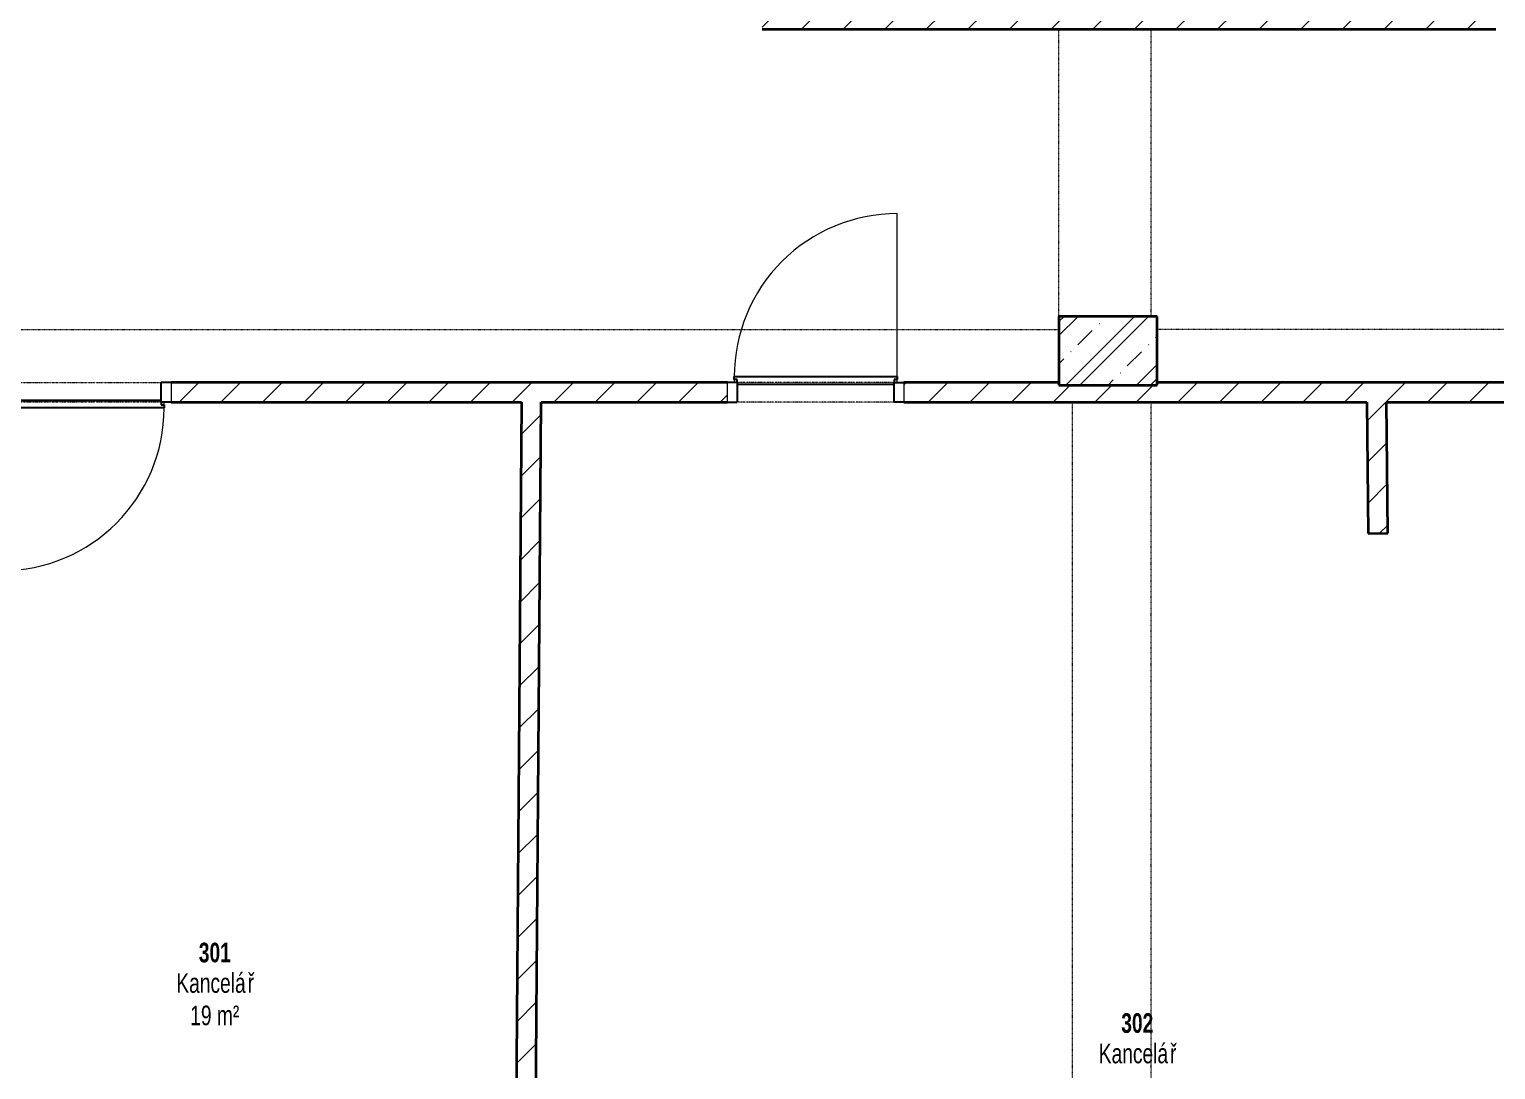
# Model space of a CAD drawing. Header units: millimetres. Extents: x -2854 to 232784, y -45352 to 20466.
# Drawn here: x 23530 to 31005, y -26202 to -20900 of the extents above; entities that cross this region are included whole.
import ezdxf

# ---------------------------------------------------------------- set-up
doc = ezdxf.new("R2010")
doc.units = ezdxf.units.MM
doc.linetypes.add('Dash dot dot', pattern=[5, 2, -1, 0, -1, 0, -1])
doc.linetypes.add('Čerchovaná se dvěma tečkami', pattern=[2.59, 1, -0.53, 0, -0.53, 0, -0.53])
for name, color, linetype, lineweight in [('A-AREA-IDEN', 2, 'Continuous', 9), ('A-DETL', 90, 'Continuous', 13), ('A-DOOR', 31, 'Continuous', 13), ('A-DOOR-FRAM', 31, 'Continuous', 25), ('A-WALL', 113, 'Continuous', 13), ('S-COLS', 52, 'Continuous', 13)]:
    doc.layers.add(name, color=color, linetype=linetype, lineweight=lineweight)
doc.layers.add('A-WALL-PATT', color=111, linetype='Continuous')
doc.styles.add('Arial_1', font='arial.ttf', dxfattribs={"width": 0.7, "height": 100})
doc.styles.add('Arial_B', font='arialbd.ttf', dxfattribs={"width": 0.7, "height": 100})
pattern_1 = [(45, (0, 0), (-106.066, 106.066), [])]

# ---------------------------------------------------------------- blocks, each defined once
blk = doc.blocks.new('DVERE_1k_oblozka - DD03_01_800x1970_koupelna-1549514-2NP_NÁVRH A')
at = {"layer": 'A-DOOR'}
for p, q in [((-450, 52.9), (-400, 52.9)), ((-450, -47.1), (-450, 52.9)), ((-400, 52.9), (-400, -47.1)), ((400, 52.9), (450, 52.9)), ((400, -47.1), (400, 52.9)), ((450, 52.9), (450, -47.1)), ((-400, -47.1), (-450, -47.1)), ((-415, -47.1), (-415, -907.1)), ((450, -47.1), (400, -47.1)), ((415, -77.1), (415, -47.1)), ((305, -77.1), (-305, -77.1))]:
    blk.add_line(p, q, dxfattribs=at)
at = {"layer": 'A-DOOR', "linetype": 'Čerchovaná se dvěma tečkami'}
for p, q in [((-400, 52.9), (400, 52.9)), ((-400, -47.1), (400, -47.1))]:
    blk.add_line(p, q, dxfattribs=at)
at = {"layer": 'A-DOOR', "lineweight": 25}
for p, q in [((-415, -62.1), (-400, -62.1)), ((-415, -77.1), (-415, -62.1)), ((-400, -37.1), (400, -37.1)), ((-400, -62.1), (-400, -47.1)), ((400, -47.1), (400, -62.1)), ((400, -62.1), (415, -62.1)), ((415, -62.1), (415, -77.1)), ((415, -77.1), (-415, -77.1))]:
    blk.add_line(p, q, dxfattribs=at)
at = {"layer": 'A-DOOR'}
blk.add_arc((-415, -77.1), 830, 270, 0, dxfattribs=at)
at = {"layer": 'A-DOOR-FRAM'}
for p, q in [((-450, 52.9), (-400, 52.9)), ((-400, 52.9), (-400, -47.1)), ((400, -47.1), (400, 52.9)), ((450, 52.9), (400, 52.9)), ((-400, -47.1), (-450, -47.1)), ((400, -47.1), (450, -47.1))]:
    blk.add_line(p, q, dxfattribs=at)
blk = doc.blocks.new('Betonový pravoúhlý sloup - 350 x 500mm-2256481-2NP_NÁVRH A')
at = {"layer": 'S-COLS'}
h = blk.add_hatch(dxfattribs=at)
h.set_pattern_fill('FP_73', color=256, style=0, pattern_type=2)
h.set_pattern_definition([(315, (22537.5, 29028.95), (179.6051, 179.6051), []), (315, (22537.5, 28957.1), (179.6051, 179.6051), []), (315, (22537.5, 28813.43), (251.4472, 107.763), [101.6, -50.8, 1.676, -49.124])])
h.paths.add_polyline_path([(-175, -250), (175, -250), (175, 250), (-175, 250)])
at = {"layer": 'S-COLS', "lineweight": 35}
for p, q in [((175, 250), (-175, 250)), ((-175, 250), (-175, -250)), ((175, -250), (175, 250)), ((-175, -250), (175, -250))]:
    blk.add_line(p, q, dxfattribs=at)

msp = doc.modelspace()

# ---------------------------------------------------------------- hatches: boundary and pattern name
at = {"layer": 'A-WALL-PATT', "lineweight": 13}
h = msp.add_hatch(dxfattribs=at)
h.set_pattern_fill('FP_5', color=256, style=0, pattern_type=2)
h.set_pattern_definition(pattern_1)
h.paths.add_polyline_path([(33735.2, -20899.7), (33735.2, -20749.7), (31905.2, -20749.7), (31905.2, -20899.7)])
h.paths.add_polyline_path([(31005.2, -20899.7), (31005.2, -20749.7), (27265.9, -20749.7), (27265.2, -20899.7), (28064.5, -20899.7)])
h = msp.add_hatch(dxfattribs=at)
h.set_pattern_fill('FP_5', color=256, style=0, pattern_type=2)
h.set_pattern_definition(pattern_1)
h.paths.add_polyline_path([(33790.8, -22799.1), (34828.3, -22799.1), (34828.3, -22732.3), (34688.3, -22732.3), (34688.3, -22699.1), (34015.8, -22699.1), (34015.8, -22719.8), (33790.8, -22719.8), (33790.8, -22699.1), (32893.3, -22699.1), (32893.3, -22799.1), (33215.1, -22799.1)])
h.paths.add_polyline_path([(31498.2, -22799.1), (31993.3, -22799.1), (31993.3, -22699.1), (29279, -22699.1), (29279, -22712.5), (28779, -22712.5), (28779, -22699.1), (27989, -22699.1), (27989, -22799.1), (30448, -22799.1)])
h.paths.add_polyline_path([(23312.5, -22799.1), (23352.5, -22799.1), (23352.5, -22699.1), (23312.5, -22699.1), (23312.5, -22706.4)])
h.paths.add_polyline_path([(26138.6, -22799.1), (27089, -22799.1), (27089, -22699.1), (24252.5, -22699.1), (24252.5, -22799.1), (26038.6, -22799.1)])
h = msp.add_hatch(dxfattribs=at)
h.set_pattern_fill('FP_5', color=256, style=0, pattern_type=2)
h.set_pattern_definition(pattern_1)
h.paths.add_polyline_path([(26093.3, -28812.5), (26138.6, -22799.1), (26038.6, -22799.1), (25993.3, -28812.5)])
h = msp.add_hatch(dxfattribs=at)
h.set_pattern_fill('FP_5', color=256, style=0, pattern_type=2)
h.set_pattern_definition(pattern_1)
h.paths.add_polyline_path([(30455.2, -23467.7), (30448, -22799.1), (30348, -22799.1), (30355.2, -23468.8)])

# ---------------------------------------------------------------- linework, layer by layer
at = {"layer": 'A-DETL', "linetype": 'Dash dot dot'}
for p, q in [((28779, -22429.1), (28779, -20899.7)), ((29248.8, -22359.7), (29248.8, -20899.7)), ((23312.5, -22429.1), (28779, -22429.1)), ((34688.3, -22429.1), (29279, -22429.1)), ((28848.8, -28417.5), (28848.8, -22799.1)), ((29248.8, -28417.5), (29248.8, -22799.1))]:
    msp.add_line(p, q, dxfattribs=at)
at = {"layer": 'A-WALL', "lineweight": 35}
for p, q in [((27265.2, -20899.7), (31005.2, -20899.7)), ((27089, -22699.1), (24252.5, -22699.1)), ((28779, -22699.1), (27989, -22699.1)), ((31993.3, -22699.1), (29279, -22699.1)), ((24252.5, -22799.1), (26038.6, -22799.1)), ((26038.6, -22799.1), (25993.3, -28812.5)), ((26093.3, -28812.5), (26138.6, -22799.1)), ((26138.6, -22799.1), (27089, -22799.1)), ((27989, -22799.1), (30348, -22799.1)), ((30348, -22799.1), (30355.2, -23468.8)), ((30448, -22799.1), (31758.1, -22799.1)), ((30455.2, -23467.7), (30448, -22799.1)), ((30355.2, -23468.8), (30455.2, -23467.7))]:
    msp.add_line(p, q, dxfattribs=at)

# ---------------------------------------------------------------- block references
at = {"layer": 'A-DOOR', "rotation": 180}
msp.add_blockref('DVERE_1k_oblozka - DD03_01_800x1970_koupelna-1549514-2NP_NÁVRH A', (27539, -22746.2), dxfattribs=at)
at = {"layer": 'A-DOOR'}
msp.add_blockref('DVERE_1k_oblozka - DD03_01_800x1970_koupelna-1549514-2NP_NÁVRH A', (23802.5, -22751.9), dxfattribs=at)
at = {"layer": 'S-COLS', "rotation": 89.9999999999999}
msp.add_blockref('Betonový pravoúhlý sloup - 350 x 500mm-2256481-2NP_NÁVRH A', (29029, -22537.5), dxfattribs=at)

# ---------------------------------------------------------------- texts
at = {"layer": 'A-AREA-IDEN', "lineweight": 18, "char_height": 100, "attachment_point": 1}
for s, insert, width, style in [('301', (24394.3, -25554.9), 202.025, 'Arial_B'), ('Kancelá', (24279.7, -25710.2), 440.527, 'Arial_1'), ('\\fArial|b0|i0|c238|p34|;\\W.7;ř', (24643.2, -25710.2), 39.283, 'Arial_1'), ('19 m²', (24350.4, -25875.2), 308.65, 'Arial_1'), ('302', (29096.6, -25914.1), 202.025, 'Arial_B'), ('Kancelá', (28982, -26069.4), 440.527, 'Arial_1'), ('\\fArial|b0|i0|c238|p34|;\\W.7;ř', (29345.5, -26069.4), 39.283, 'Arial_1')]:
    msp.add_mtext(s, dxfattribs=dict(at, insert=insert, width=width, style=style))

doc.saveas('drawing.dxf')
